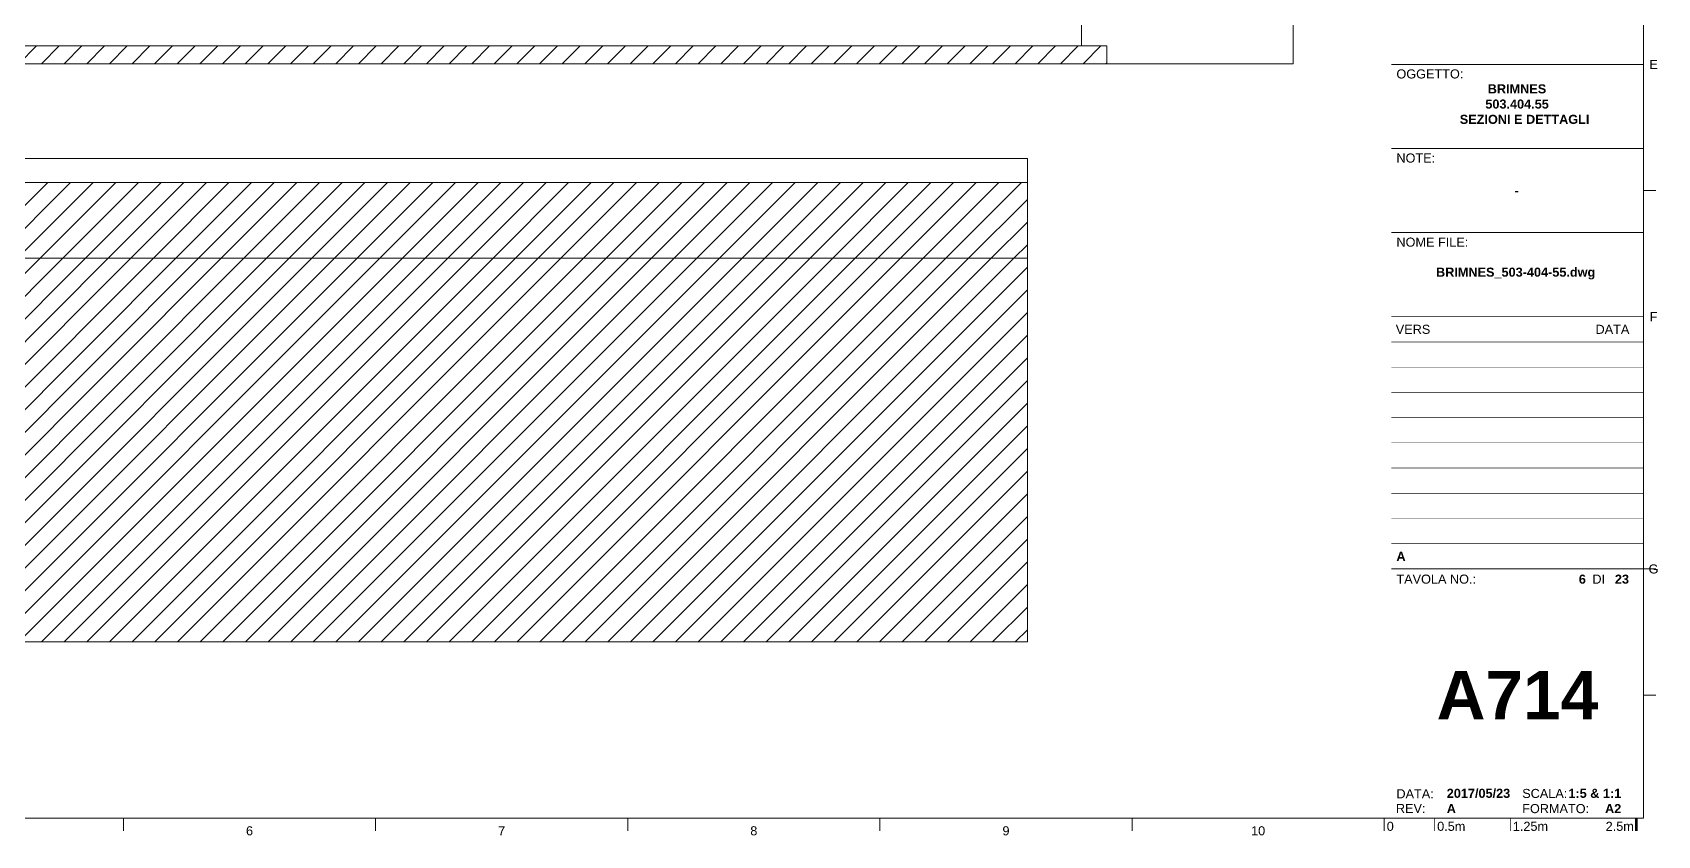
# Paper-space layout 'A714' of a CAD drawing. Header units: centimetres, sheet in millimetres. Extents: x 13 to 579, y 4 to 408.
# Drawn here: x 253.8 to 576, y 3.7 to 162.8 of the extents above; entities that cross this region are included whole.
import ezdxf
from ezdxf.enums import TextEntityAlignment as Align
from ezdxf.xclip import XClip

# ---------------------------------------------------------------- set-up
doc = ezdxf.new("R2010")
doc.units = ezdxf.units.CM
doc.header["$XCLIPFRAME"] = 2
for name, color, linetype, lineweight in [('A-ANNO-SYMB', 3, 'Continuous', 18), ('A-ELEV-MBE', 8, 'Continuous', 9), ('G-ANNO-TEXT', 3, 'Continuous', 18), ('G-ANNO-TTLB', 3, 'Continuous', 18)]:
    doc.layers.add(name, color=color, linetype=linetype, lineweight=lineweight)
doc.styles.add('ARIAL', font='arial.ttf')
doc.styles.add('ARIAL-BOLD', font='arialbd.ttf')
doc.styles.add('E-ARIAL', font='arial.ttf')
pattern_1 = [(45, (5262.159, -1071.4377), (-2.245064, 2.245064), [])]

# ---------------------------------------------------------------- blocks, each defined once
blk = doc.blocks.new('*U37')
at = {"layer": 'G-ANNO-TTLB'}
for points, const_width in [([(0, -2.5), (0, 0)], 0.18), ([(10, 0), (10, -2.5)], 0.18), ([(25, 0), (25, -2.5)], 0.18), ([(50, 0), (50, -2.5)], 0.48)]:
    blk.add_lwpolyline(points, dxfattribs=dict(at, const_width=const_width))
at = {"layer": 'G-ANNO-TEXT', "style": 'E-ARIAL'}
blk.add_text('0', height=1.8, dxfattribs=at).set_placement((1.2, -0.7), align=Align.TOP_CENTER)
for s, p in [('0.5m', (10.5, -2.5)), ('1.25m', (25.5, -2.5))]:
    blk.add_text(s, height=1.8, dxfattribs=at).set_placement(p)
blk.add_text('2.5m', height=1.8, dxfattribs=at).set_placement((49.5, -2.5), align=Align.RIGHT)
blk = doc.blocks.new('BLOCK_TITLE')
at = {"layer": 'G-ANNO-TTLB'}
for points, const_width in [([(-50, 150), (0, 150)], 0.18), ([(-50, 150), (0, 150)], 0.18), ([(-50, 150), (0, 150)], 0.18), ([(-50, 150), (0, 150)], 0.18), ([(-50, 133.33), (0, 133.33)], 0.18), ([(-50, 116.67), (0, 116.67)], 0.18), ([(-50, 116.67), (0, 116.67)], 0.18), ([(-50, 100), (0, 100)], 0.18), ([(-50, 95), (0, 95)], 0.12), ([(-50, 90), (0, 90)], 0.12), ([(-50, 85), (0, 85)], 0.12), ([(-50, 80), (0, 80)], 0.12), ([(-50, 75), (0, 75)], 0.12), ([(-50, 70), (0, 70)], 0.12), ([(-50, 65), (0, 65)], 0.12), ([(-50, 60), (0, 60)], 0.12), ([(-50, 55), (0, 55)], 0.12), ([(-50, 50), (0, 50)], 0.18), ([(-50, 50), (0, 50)], 0.18)]:
    blk.add_lwpolyline(points, dxfattribs=dict(at, const_width=const_width))
at = {"layer": 'G-ANNO-TTLB', "const_width": 0.18, "flags": 128}
blk.add_lwpolyline([(2.5, 50), (0, 50)], dxfattribs=at)
blk.add_lwpolyline([(2.5, 50), (0, 50)], dxfattribs=at)
at = {"layer": 'G-ANNO-TEXT', "style": 'ARIAL'}
for s, p in [('OGGETTO:', (-49, 149.02)), ('NOTE:', (-49, 132.35)), ('NOME FILE:', (-49, 115.68)), ('TAVOLA NO.:', (-49, 48.88))]:
    blk.add_text(s, height=1.8, dxfattribs=at).set_placement(p, align=Align.TOP_LEFT)
for s, p in [('VERS', (-49.13, 97.5)), ('DI', (-10.14, 47.99)), ('REV:', (-49.1, 2.54)), ('DATA:', (-49, 5.44)), ('SCALA:', (-24.06, 5.5)), ('FORMATO:', (-24.06, 2.5))]:
    blk.add_text(s, height=1.8, dxfattribs=at).set_placement(p, align=Align.MIDDLE_LEFT)
blk.add_text('DATA', height=1.8, dxfattribs=at).set_placement((-2.81, 97.5), align=Align.MIDDLE_RIGHT)
at = {"layer": 'G-ANNO-TEXT', "style": 'ARIAL-BOLD'}
for tag, p, height in [('PROJECT_TITLE_001', (-41.2, 228.22), 3.6), ('PROJECT_TITLE_002', (-36.08, 222.16), 3.6), ('PROJECT_TITLE_003', (-34.58, 216.1), 3.6), ('STUDENTS_001', (-30.84, 153.05), 1.8), ('DRAWING_TITLE_001', (-32.36, 142.66), 1.8), ('NOTES_001', (-25.17, 124.1), 1.8), ('FILENAME_001', (-39.07, 109.01), 1.8)]:
    blk.add_attdef(tag, p, '', height=height, dxfattribs=at)
at = {"layer": 'G-ANNO-TEXT', "style": 'ARIAL-BOLD', "flags": 2}
for tag, p in [('CLASS_001', (-38.72, 194.27)), ('CLASS_002', (-34.96, 191.24)), ('PROFESSOR_001', (-35.55, 175.36))]:
    blk.add_attdef(tag, p, '', height=1.8, dxfattribs=at)
at = {"layer": 'G-ANNO-TEXT', "style": 'ARIAL-BOLD'}
for tag, p in [('VERSION_9', (-49, 92.5)), ('VERSION_8', (-49, 87.5)), ('VERSION_7', (-49, 82.5)), ('VERSION_6', (-49, 77.5)), ('VERSION_5', (-49, 72.5)), ('VERSION_4', (-49, 67.5)), ('VERSION_3', (-49, 62.5)), ('VERSION_2', (-49, 57.5)), ('VERSION_1', (-49, 52.5)), ('SHEET_TOTAL', (-5.68, 47.98)), ('DATE', (-39.01, 5.53)), ('REV', (-39.01, 2.51))]:
    blk.add_attdef(tag, text='', height=1.8, dxfattribs=at).set_placement(p, align=Align.MIDDLE_LEFT)
for tag, p in [('DATA_9', (-2.81, 92.5)), ('DATA_8', (-2.81, 87.5)), ('DATA_7', (-2.81, 82.5)), ('DATA_6', (-2.81, 77.5)), ('DATA_5', (-2.81, 72.5)), ('DATA_4', (-2.81, 67.5)), ('DATA_3', (-2.81, 62.5)), ('DATA_2', (-2.81, 57.5)), ('DATA_1', (-2.81, 52.5)), ('SHEET_COPY', (-11.42, 47.98)), ('SCALE', (-4.42, 5.53))]:
    blk.add_attdef(tag, text='', height=1.8, dxfattribs=at).set_placement(p, align=Align.MIDDLE_RIGHT)
blk.add_attdef('SHEET', text='', height=9.6, dxfattribs=at).set_placement((-25, 25), align=Align.MIDDLE_CENTER)
blk = doc.blocks.new('666666666666666666666666666666666666666666')
at = {"layer": 'A-ELEV-MBE'}
h = blk.add_hatch(dxfattribs=at)
h.set_pattern_fill('ANSI31', color=256)
h.set_pattern_definition([(45, (3493.503, -1023.683), (-2.245064, 2.245064), [])])
h.paths.add_polyline_path([(7189.19, -2223.75), (7189.19, -2313.75), (7579.19, -2313.75), (7579.19, -2223.75)])
for p, q in [((7574.19, -1783.75), (7574.19, -2223.75)), ((7189.19, -2223.75), (7579.19, -2223.75)), ((7579.19, -2313.75), (7579.19, -2223.75))]:
    blk.add_line(p, q, dxfattribs=at)
blk = doc.blocks.new('666666666666666666666666666666666666666666666666666666')
at = {"layer": 'A-ELEV-MBE'}
h = blk.add_hatch(dxfattribs=at)
h.set_pattern_fill('ANSI31', color=256)
h.set_pattern_definition(pattern_1)
h.paths.add_polyline_path([(6858.1, -2877.47), (6858.1, -2881.97), (6881.1, -2881.97), (6882.1, -2883.97), (6882.1, -2885.97), (6881.1, -2887.97), (6858.1, -2887.97), (6858.1, -2892.47), (7243.1, -2892.47), (7243.1, -2877.47)])
h = blk.add_hatch(dxfattribs=at)
h.set_pattern_fill('ANSI31', color=256)
h.set_pattern_definition(pattern_1)
h.paths.add_polyline_path([(7243.1, -2892.47), (6858.1, -2892.47), (6858.1, -2897.47), (6862.35, -2897.47, -0.008178), (6862.5, -2896.43), (6868.1, -2896.41), (6868.1, -2906.56), (6862.5, -2906.56, -0.027922), (6862.13, -2903), (6858.1, -2903), (6858.1, -2932.86), (6876.2, -2932.86), (6876.2, -2935.36), (6882.7, -2935.36, -0.916908), (6894.22, -2936.36, -0.916908), (6882.7, -2937.36), (6876.2, -2937.36), (6876.2, -2939.86), (6858.1, -2939.86), (6858.1, -3032.75), (6881.1, -3032.75), (6882.1, -3034.75), (6882.1, -3036.75), (6881.1, -3038.75), (6858.1, -3038.75), (6858.1, -3061.97), (6876.2, -3061.97), (6876.2, -3064.47), (6882.7, -3064.47, -0.916908), (6894.22, -3065.47, -0.916908), (6882.7, -3066.47), (6876.2, -3066.47), (6876.2, -3068.97), (6858.1, -3068.97), (6858.1, -3110.47), (7243.1, -3110.47)])
h.paths.add_polyline_path([(7236.6, -3065.47, -1), (7229.6, -3065.47, -1)], flags=16)
h.paths.add_polyline_path([(7229.6, -2937.43, -1), (7236.6, -2937.43, -1)], flags=16)
for p, q in [((6838.1, -2877.47), (7243.1, -2877.47)), ((6858.1, -2892.47), (7243.1, -2892.47))]:
    blk.add_line(p, q, dxfattribs=at)

psp = doc.layouts.new('A714')

# ---------------------------------------------------------------- linework, layer by layer
at = {"layer": 'G-ANNO-TTLB'}
for p, q in [((573.22, 7.08), (573.22, 405.49)), ((15.8, 7.08), (573.22, 7.08))]:
    psp.add_line(p, q, dxfattribs=at)
at = {"layer": 'G-ANNO-TTLB', "const_width": 0.18, "flags": 128}
for points in [[(575.72, 131.49), (573.22, 131.49)], [(575.72, 31.49), (573.22, 31.49)], [(271.8, 7.08), (271.8, 4.58)], [(321.8, 7.08), (321.8, 4.58)], [(371.8, 7.08), (371.8, 4.58)], [(421.8, 7.08), (421.8, 4.58)], [(471.8, 7.08), (471.8, 4.58)], [(521.8, 7.08), (521.8, 4.58)], [(571.8, 7.08), (571.8, 4.58)]]:
    psp.add_lwpolyline(points, dxfattribs=at)

# ---------------------------------------------------------------- block references
psp.add_blockref('*U37', (521.8, 7.08))
at = {"layer": 'A-ANNO-SYMB'}
ref = psp.add_blockref('666666666666666666666666666666666666666666', (-7112.42, 2383.93), dxfattribs=at)
XClip(ref).set_block_clipping_path([(7182.1245664235, -2227.2918242896), (7616.1545275321, -2183.4575443742)])
ref = psp.add_blockref('666666666666666666666666666666666666666666666666666666', (-6680.41, 3010.53), dxfattribs=at)
XClip(ref).set_block_clipping_path([(6784.1147200915, -2968.5122879724), (7131.4716540282, -2872.7037794288)])

# ---------------------------------------------------------------- texts
at = {"layer": 'G-ANNO-TEXT', "style": 'ARIAL'}
for s, p in [('E', (575.2, 156.49)), ('F', (575.2, 106.49)), ('G', (575.2, 56.49)), ('6', (296.8, 4.59)), ('7', (346.8, 4.59)), ('8', (396.8, 4.59)), ('9', (446.8, 4.59)), ('10', (496.8, 4.59))]:
    psp.add_text(s, height=1.8, dxfattribs=at).set_placement(p, align=Align.MIDDLE_CENTER)

# ---------------------------------------------------------------- next in the draw order: block references
ref = psp.add_blockref('BLOCK_TITLE', (573.22, 6.49))
ref.add_attrib('SHEET_COPY', '6', dxfattribs={"layer": 'G-ANNO-TEXT', "height": 1.8, "style": 'ARIAL-BOLD'}).set_placement((561.79, 54.47), align=Align.MIDDLE_RIGHT)
ref.add_attrib('SHEET_TOTAL', '23', dxfattribs={"layer": 'G-ANNO-TEXT', "height": 1.8, "style": 'ARIAL-BOLD'}).set_placement((567.54, 54.47), align=Align.MIDDLE_LEFT)
ref.add_attrib('SCALE', '1:5 & 1:1', dxfattribs={"layer": 'G-ANNO-TEXT', "height": 1.8, "style": 'ARIAL-BOLD'}).set_placement((568.8, 12.02), align=Align.MIDDLE_RIGHT)
ref.add_attrib('REV', 'A', dxfattribs={"layer": 'G-ANNO-TEXT', "height": 1.8, "style": 'ARIAL-BOLD'}).set_placement((534.2, 9), align=Align.MIDDLE_LEFT)
ref.add_attrib('DATE', '2017/05/23', dxfattribs={"layer": 'G-ANNO-TEXT', "height": 1.8, "style": 'ARIAL-BOLD'}).set_placement((534.2, 12.02), align=Align.MIDDLE_LEFT)
ref.add_attrib('SHEET', 'A714', dxfattribs={"layer": 'G-ANNO-TEXT', "height": 9.6, "style": 'ARIAL-BOLD'}).set_placement((548.22, 31.49), align=Align.MIDDLE_CENTER)
ref.add_attrib('VERSION_1', 'A', dxfattribs={"layer": 'G-ANNO-TEXT', "height": 1.8, "style": 'ARIAL-BOLD'}).set_placement((524.22, 58.99), align=Align.MIDDLE_LEFT)
ref.add_attrib('FILENAME_001', 'BRIMNES_503-404-55.dwg', (532.07, 114.42), dxfattribs={"layer": 'G-ANNO-TEXT', "height": 1.8, "style": 'ARIAL-BOLD'})
ref.add_attrib('NOTES_001', '-', (547.63, 130.59), dxfattribs={"layer": 'G-ANNO-TEXT', "height": 1.8, "style": 'ARIAL-BOLD'})
ref.add_attrib('DRAWING_TITLE_001', 'BRIMNES', (542.33, 150.75), dxfattribs={"layer": 'G-ANNO-TEXT', "height": 1.8, "style": 'ARIAL-BOLD'})
ref.add_attrib('A1', 'A2', (565.59, 8.09), dxfattribs={"layer": 'G-ANNO-TEXT', "height": 1.8, "style": 'ARIAL-BOLD'})
ref.add_attrib('DRAWING_TITLE_002', '503.404.55', (541.85, 147.74), dxfattribs={"layer": 'G-ANNO-TEXT', "height": 1.8, "style": 'ARIAL-BOLD'})
ref.add_attrib('DRAWING_TITLE_003', '    SEZIONI E DETTAGLI', (533.99, 144.71), dxfattribs={"layer": 'G-ANNO-TEXT', "height": 1.8, "style": 'ARIAL-BOLD'})

doc.saveas('drawing.dxf')
